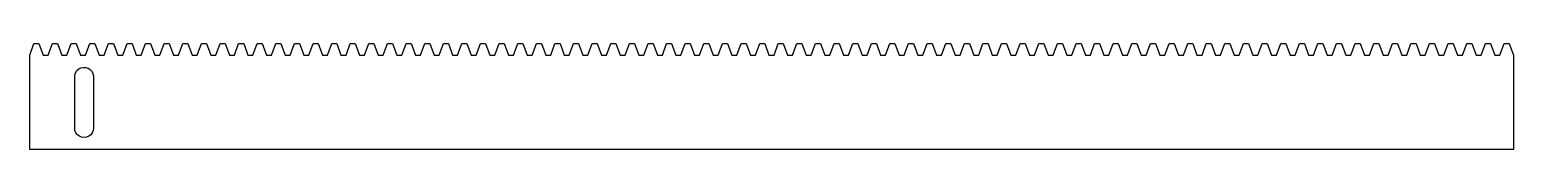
# Model space of a CAD drawing. Extents: x -118 to 128, y 33 to 51.
import ezdxf

# ---------------------------------------------------------------- set-up
doc = ezdxf.new("R2010")
doc.units = 0
doc.header["$MEASUREMENT"] = 0
doc.layers.get('0').update_dxf_attribs({"linetype": 'CONTINUOUS'})

msp = doc.modelspace()

# ---------------------------------------------------------------- linework, layer by layer
for p, q in [((-117.72, 48.86), (-117.01, 50.81)), ((-117.01, 50.81), (-116.18, 50.81)), ((-116.18, 50.81), (-115.47, 48.86)), ((-114.64, 48.86), (-113.93, 50.81)), ((-113.93, 50.81), (-113.1, 50.81)), ((-113.1, 50.81), (-112.39, 48.86)), ((-111.56, 48.86), (-110.85, 50.81)), ((-110.85, 50.81), (-110.02, 50.81)), ((-110.02, 50.81), (-109.31, 48.86)), ((-108.48, 48.86), (-107.77, 50.81)), ((-107.77, 50.81), (-106.94, 50.81)), ((-106.94, 50.81), (-106.23, 48.86)), ((-105.4, 48.86), (-104.69, 50.81)), ((-104.69, 50.81), (-103.86, 50.81)), ((-103.86, 50.81), (-103.15, 48.86)), ((-102.32, 48.86), (-101.61, 50.81)), ((-101.61, 50.81), (-100.78, 50.81)), ((-100.78, 50.81), (-100.07, 48.86)), ((-99.24, 48.86), (-98.53, 50.81)), ((-98.53, 50.81), (-97.7, 50.81)), ((-97.7, 50.81), (-96.99, 48.86)), ((-96.16, 48.86), (-95.45, 50.81)), ((-95.45, 50.81), (-94.62, 50.81)), ((-94.62, 50.81), (-93.91, 48.86)), ((-93.08, 48.86), (-92.37, 50.81)), ((-92.37, 50.81), (-91.54, 50.81)), ((-91.54, 50.81), (-90.83, 48.86)), ((-90, 48.86), (-89.29, 50.81)), ((-89.29, 50.81), (-88.46, 50.81)), ((-88.46, 50.81), (-87.75, 48.86)), ((-86.92, 48.86), (-86.21, 50.81)), ((-86.21, 50.81), (-85.38, 50.81)), ((-85.38, 50.81), (-84.67, 48.86)), ((-83.84, 48.86), (-83.13, 50.81)), ((-83.13, 50.81), (-82.3, 50.81)), ((-82.3, 50.81), (-81.59, 48.86)), ((-80.76, 48.86), (-80.05, 50.81)), ((-80.05, 50.81), (-79.22, 50.81)), ((-79.22, 50.81), (-78.51, 48.86)), ((-77.68, 48.86), (-76.97, 50.81)), ((-76.97, 50.81), (-76.14, 50.81)), ((-76.14, 50.81), (-75.43, 48.86)), ((-74.6, 48.86), (-73.89, 50.81)), ((-73.89, 50.81), (-73.06, 50.81)), ((-73.06, 50.81), (-72.35, 48.86)), ((-71.52, 48.86), (-70.81, 50.81)), ((-70.81, 50.81), (-69.98, 50.81)), ((-69.98, 50.81), (-69.27, 48.86)), ((-68.44, 48.86), (-67.73, 50.81)), ((-67.73, 50.81), (-66.9, 50.81)), ((-66.9, 50.81), (-66.19, 48.86)), ((-65.36, 48.86), (-64.65, 50.81)), ((-64.65, 50.81), (-63.82, 50.81)), ((-63.82, 50.81), (-63.11, 48.86)), ((-62.28, 48.86), (-61.57, 50.81)), ((-61.57, 50.81), (-60.74, 50.81)), ((-60.74, 50.81), (-60.03, 48.86)), ((-59.2, 48.86), (-58.49, 50.81)), ((-58.49, 50.81), (-57.66, 50.81)), ((-57.66, 50.81), (-56.95, 48.86)), ((-56.12, 48.86), (-55.41, 50.81)), ((-55.41, 50.81), (-54.58, 50.81)), ((-54.58, 50.81), (-53.87, 48.86)), ((-53.04, 48.86), (-52.33, 50.81)), ((-52.33, 50.81), (-51.5, 50.81)), ((-51.5, 50.81), (-50.79, 48.86)), ((-49.96, 48.86), (-49.25, 50.81)), ((-49.25, 50.81), (-48.42, 50.81)), ((-48.42, 50.81), (-47.71, 48.86)), ((-46.88, 48.86), (-46.17, 50.81)), ((-46.17, 50.81), (-45.34, 50.81)), ((-45.34, 50.81), (-44.63, 48.86)), ((-43.8, 48.86), (-43.09, 50.81)), ((-43.09, 50.81), (-42.26, 50.81)), ((-42.26, 50.81), (-41.55, 48.86)), ((-40.72, 48.86), (-40.01, 50.81)), ((-40.01, 50.81), (-39.18, 50.81)), ((-39.18, 50.81), (-38.47, 48.86)), ((-37.64, 48.86), (-36.93, 50.81)), ((-36.93, 50.81), (-36.1, 50.81)), ((-36.1, 50.81), (-35.39, 48.86)), ((-34.56, 48.86), (-33.85, 50.81)), ((-33.85, 50.81), (-33.02, 50.81)), ((-33.02, 50.81), (-32.31, 48.86)), ((-31.48, 48.86), (-30.77, 50.81)), ((-30.77, 50.81), (-29.94, 50.81)), ((-29.94, 50.81), (-29.23, 48.86)), ((-28.4, 48.86), (-27.69, 50.81)), ((-27.69, 50.81), (-26.86, 50.81)), ((-26.86, 50.81), (-26.15, 48.86)), ((-25.32, 48.86), (-24.61, 50.81)), ((-24.61, 50.81), (-23.78, 50.81)), ((-23.78, 50.81), (-23.07, 48.86)), ((-22.24, 48.86), (-21.53, 50.81)), ((-21.53, 50.81), (-20.7, 50.81)), ((-20.7, 50.81), (-19.99, 48.86)), ((-19.16, 48.86), (-18.45, 50.81)), ((-18.45, 50.81), (-17.62, 50.81)), ((-17.62, 50.81), (-16.91, 48.86)), ((-16.08, 48.86), (-15.37, 50.81)), ((-15.37, 50.81), (-14.54, 50.81)), ((-14.54, 50.81), (-13.83, 48.86)), ((-13, 48.86), (-12.29, 50.81)), ((-12.29, 50.81), (-11.46, 50.81)), ((-11.46, 50.81), (-10.75, 48.86)), ((-9.92, 48.86), (-9.21, 50.81)), ((-9.21, 50.81), (-8.38, 50.81)), ((-8.38, 50.81), (-7.67, 48.86)), ((-6.84, 48.86), (-6.13, 50.81)), ((-6.13, 50.81), (-5.3, 50.81)), ((-5.3, 50.81), (-4.59, 48.86)), ((-3.76, 48.86), (-3.05, 50.81)), ((-3.05, 50.81), (-2.22, 50.81)), ((-2.22, 50.81), (-1.51, 48.86)), ((-0.68, 48.86), (0.03, 50.81)), ((0.03, 50.81), (0.86, 50.81)), ((0.86, 50.81), (1.57, 48.86)), ((2.4, 48.86), (3.11, 50.81)), ((3.11, 50.81), (3.94, 50.81)), ((3.94, 50.81), (4.65, 48.86)), ((5.48, 48.86), (6.19, 50.81)), ((6.19, 50.81), (7.02, 50.81)), ((7.02, 50.81), (7.73, 48.86)), ((8.56, 48.86), (9.27, 50.81)), ((9.27, 50.81), (10.1, 50.81)), ((10.1, 50.81), (10.81, 48.86)), ((11.64, 48.86), (12.35, 50.81)), ((12.35, 50.81), (13.18, 50.81)), ((13.18, 50.81), (13.89, 48.86)), ((14.72, 48.86), (15.43, 50.81)), ((15.43, 50.81), (16.26, 50.81)), ((16.26, 50.81), (16.97, 48.86)), ((17.8, 48.86), (18.51, 50.81)), ((18.51, 50.81), (19.34, 50.81)), ((19.34, 50.81), (20.05, 48.86)), ((20.88, 48.86), (21.59, 50.81)), ((21.59, 50.81), (22.42, 50.81)), ((22.42, 50.81), (23.13, 48.86)), ((23.96, 48.86), (24.67, 50.81)), ((24.67, 50.81), (25.5, 50.81)), ((25.5, 50.81), (26.21, 48.86)), ((27.04, 48.86), (27.75, 50.81)), ((27.75, 50.81), (28.58, 50.81)), ((28.58, 50.81), (29.29, 48.86)), ((30.12, 48.86), (30.83, 50.81)), ((30.83, 50.81), (31.66, 50.81)), ((31.66, 50.81), (32.37, 48.86)), ((33.2, 48.86), (33.91, 50.81)), ((33.91, 50.81), (34.74, 50.81)), ((34.74, 50.81), (35.45, 48.86)), ((36.28, 48.86), (36.99, 50.81)), ((36.99, 50.81), (37.82, 50.81)), ((37.82, 50.81), (38.53, 48.86)), ((39.36, 48.86), (40.07, 50.81)), ((40.07, 50.81), (40.9, 50.81)), ((40.9, 50.81), (41.61, 48.86)), ((42.44, 48.86), (43.15, 50.81)), ((43.15, 50.81), (43.98, 50.81)), ((43.98, 50.81), (44.69, 48.86)), ((45.52, 48.86), (46.23, 50.81)), ((46.23, 50.81), (47.06, 50.81)), ((47.06, 50.81), (47.77, 48.86)), ((48.6, 48.86), (49.31, 50.81)), ((49.31, 50.81), (50.14, 50.81)), ((50.14, 50.81), (50.85, 48.86)), ((51.68, 48.86), (52.39, 50.81)), ((52.39, 50.81), (53.22, 50.81)), ((53.22, 50.81), (53.93, 48.86)), ((54.76, 48.86), (55.47, 50.81)), ((55.47, 50.81), (56.3, 50.81)), ((56.3, 50.81), (57.01, 48.86)), ((57.84, 48.86), (58.55, 50.81)), ((58.55, 50.81), (59.38, 50.81)), ((59.38, 50.81), (60.09, 48.86)), ((60.92, 48.86), (61.63, 50.81)), ((61.63, 50.81), (62.46, 50.81)), ((62.46, 50.81), (63.17, 48.86)), ((64, 48.86), (64.71, 50.81)), ((64.71, 50.81), (65.54, 50.81)), ((65.54, 50.81), (66.25, 48.86)), ((67.08, 48.86), (67.79, 50.81)), ((67.79, 50.81), (68.62, 50.81)), ((68.62, 50.81), (69.33, 48.86)), ((70.16, 48.86), (70.87, 50.81)), ((70.87, 50.81), (71.7, 50.81)), ((71.7, 50.81), (72.41, 48.86)), ((73.24, 48.86), (73.95, 50.81)), ((73.95, 50.81), (74.78, 50.81)), ((74.78, 50.81), (75.49, 48.86)), ((76.32, 48.86), (77.03, 50.81)), ((77.03, 50.81), (77.86, 50.81)), ((77.86, 50.81), (78.57, 48.86)), ((79.4, 48.86), (80.11, 50.81)), ((80.11, 50.81), (80.94, 50.81)), ((80.94, 50.81), (81.65, 48.86)), ((82.48, 48.86), (83.19, 50.81)), ((83.19, 50.81), (84.02, 50.81)), ((84.02, 50.81), (84.73, 48.86)), ((85.56, 48.86), (86.27, 50.81)), ((86.27, 50.81), (87.1, 50.81)), ((87.1, 50.81), (87.81, 48.86)), ((88.64, 48.86), (89.35, 50.81)), ((89.35, 50.81), (90.18, 50.81)), ((90.18, 50.81), (90.89, 48.86)), ((91.72, 48.86), (92.43, 50.81)), ((92.43, 50.81), (93.26, 50.81)), ((93.26, 50.81), (93.97, 48.86)), ((94.8, 48.86), (95.51, 50.81)), ((95.51, 50.81), (96.34, 50.81)), ((96.34, 50.81), (97.05, 48.86)), ((97.88, 48.86), (98.59, 50.81)), ((98.59, 50.81), (99.42, 50.81)), ((99.42, 50.81), (100.13, 48.86)), ((100.96, 48.86), (101.67, 50.81)), ((101.67, 50.81), (102.5, 50.81)), ((102.5, 50.81), (103.21, 48.86)), ((104.04, 48.86), (104.75, 50.81)), ((104.75, 50.81), (105.58, 50.81)), ((105.58, 50.81), (106.29, 48.86)), ((107.12, 48.86), (107.83, 50.81)), ((107.83, 50.81), (108.66, 50.81)), ((108.66, 50.81), (109.37, 48.86)), ((110.2, 48.86), (110.91, 50.81)), ((110.91, 50.81), (111.74, 50.81)), ((111.74, 50.81), (112.45, 48.86)), ((113.28, 48.86), (113.99, 50.81)), ((113.99, 50.81), (114.82, 50.81)), ((114.82, 50.81), (115.53, 48.86)), ((116.36, 48.86), (117.07, 50.81)), ((117.07, 50.81), (117.9, 50.81)), ((117.9, 50.81), (118.61, 48.86)), ((119.44, 48.86), (120.15, 50.81)), ((120.15, 50.81), (120.98, 50.81)), ((120.98, 50.81), (121.69, 48.86)), ((122.52, 48.86), (123.23, 50.81)), ((123.23, 50.81), (124.06, 50.81)), ((124.06, 50.81), (124.77, 48.86)), ((125.6, 48.86), (126.31, 50.81)), ((126.31, 50.81), (127.14, 50.81)), ((127.14, 50.81), (127.85, 48.86)), ((-117.72, 33.26), (-117.72, 48.86)), ((-115.47, 48.86), (-114.64, 48.86)), ((-112.39, 48.86), (-111.56, 48.86)), ((-109.6, 46.59), (-109.25, 46.77)), ((-109.31, 48.86), (-108.48, 48.86)), ((-109.25, 46.77), (-108.85, 46.86)), ((-108.85, 46.86), (-108.45, 46.84)), ((-108.45, 46.84), (-108.06, 46.72)), ((-108.06, 46.72), (-107.72, 46.5)), ((-106.23, 48.86), (-105.4, 48.86)), ((-103.15, 48.86), (-102.32, 48.86)), ((-100.07, 48.86), (-99.24, 48.86)), ((-96.99, 48.86), (-96.16, 48.86)), ((-93.91, 48.86), (-93.08, 48.86)), ((-90.83, 48.86), (-90, 48.86)), ((-87.75, 48.86), (-86.92, 48.86)), ((-84.67, 48.86), (-83.84, 48.86)), ((-81.59, 48.86), (-80.76, 48.86)), ((-78.51, 48.86), (-77.68, 48.86)), ((-75.43, 48.86), (-74.6, 48.86)), ((-72.35, 48.86), (-71.52, 48.86)), ((-69.27, 48.86), (-68.44, 48.86)), ((-66.19, 48.86), (-65.36, 48.86)), ((-63.11, 48.86), (-62.28, 48.86)), ((-60.03, 48.86), (-59.2, 48.86)), ((-56.95, 48.86), (-56.12, 48.86)), ((-53.87, 48.86), (-53.04, 48.86)), ((-50.79, 48.86), (-49.96, 48.86)), ((-47.71, 48.86), (-46.88, 48.86)), ((-44.63, 48.86), (-43.8, 48.86)), ((-41.55, 48.86), (-40.72, 48.86)), ((-38.47, 48.86), (-37.64, 48.86)), ((-35.39, 48.86), (-34.56, 48.86)), ((-32.31, 48.86), (-31.48, 48.86)), ((-29.23, 48.86), (-28.4, 48.86)), ((-26.15, 48.86), (-25.32, 48.86)), ((-23.07, 48.86), (-22.24, 48.86)), ((-19.99, 48.86), (-19.16, 48.86)), ((-16.91, 48.86), (-16.08, 48.86)), ((-13.83, 48.86), (-13, 48.86)), ((-10.75, 48.86), (-9.92, 48.86)), ((-7.67, 48.86), (-6.84, 48.86)), ((-4.59, 48.86), (-3.76, 48.86)), ((-1.51, 48.86), (-0.68, 48.86)), ((1.57, 48.86), (2.4, 48.86)), ((4.65, 48.86), (5.48, 48.86)), ((7.73, 48.86), (8.56, 48.86)), ((10.81, 48.86), (11.64, 48.86)), ((13.89, 48.86), (14.72, 48.86)), ((16.97, 48.86), (17.8, 48.86)), ((20.05, 48.86), (20.88, 48.86)), ((23.13, 48.86), (23.96, 48.86)), ((26.21, 48.86), (27.04, 48.86)), ((29.29, 48.86), (30.12, 48.86)), ((32.37, 48.86), (33.2, 48.86)), ((35.45, 48.86), (36.28, 48.86)), ((38.53, 48.86), (39.36, 48.86)), ((41.61, 48.86), (42.44, 48.86)), ((44.69, 48.86), (45.52, 48.86)), ((47.77, 48.86), (48.6, 48.86)), ((50.85, 48.86), (51.68, 48.86)), ((53.93, 48.86), (54.76, 48.86)), ((57.01, 48.86), (57.84, 48.86)), ((60.09, 48.86), (60.92, 48.86)), ((63.17, 48.86), (64, 48.86)), ((66.25, 48.86), (67.08, 48.86)), ((69.33, 48.86), (70.16, 48.86)), ((72.41, 48.86), (73.24, 48.86)), ((75.49, 48.86), (76.32, 48.86)), ((78.57, 48.86), (79.4, 48.86)), ((81.65, 48.86), (82.48, 48.86)), ((84.73, 48.86), (85.56, 48.86)), ((87.81, 48.86), (88.64, 48.86)), ((90.89, 48.86), (91.72, 48.86)), ((93.97, 48.86), (94.8, 48.86)), ((97.05, 48.86), (97.88, 48.86)), ((100.13, 48.86), (100.96, 48.86)), ((103.21, 48.86), (104.04, 48.86)), ((106.29, 48.86), (107.12, 48.86)), ((109.37, 48.86), (110.2, 48.86)), ((112.45, 48.86), (113.28, 48.86)), ((115.53, 48.86), (116.36, 48.86)), ((118.61, 48.86), (119.44, 48.86)), ((121.69, 48.86), (122.52, 48.86)), ((124.77, 48.86), (125.6, 48.86)), ((127.85, 48.86), (127.85, 33.26)), ((-110.27, 36.81), (-110.25, 45.1)), ((-110.26, 45.18), (-110.25, 45.59)), ((-110.25, 45.1), (-110.26, 45.18)), ((-110.25, 45.59), (-110.12, 45.97)), ((-110.12, 45.97), (-109.9, 46.31)), ((-109.9, 46.31), (-109.6, 46.59)), ((-107.72, 46.5), (-107.45, 46.2)), ((-107.45, 46.2), (-107.26, 45.84)), ((-107.26, 45.84), (-107.17, 45.44)), ((-107.17, 45.44), (-107.17, 36.81)), ((-110.22, 36.41), (-110.27, 36.81)), ((-110.06, 36.04), (-110.22, 36.41)), ((-109.82, 35.71), (-110.06, 36.04)), ((-109.49, 35.47), (-109.82, 35.71)), ((-109.12, 35.31), (-109.49, 35.47)), ((-108.72, 35.26), (-109.12, 35.31)), ((-108.32, 35.31), (-108.72, 35.26)), ((-107.94, 35.47), (-108.32, 35.31)), ((-107.62, 35.71), (-107.94, 35.47)), ((-107.38, 36.04), (-107.62, 35.71)), ((-107.22, 36.41), (-107.38, 36.04)), ((-107.17, 36.81), (-107.22, 36.41)), ((127.85, 33.26), (-117.72, 33.26))]:
    msp.add_line(p, q)

doc.saveas('drawing.dxf')
